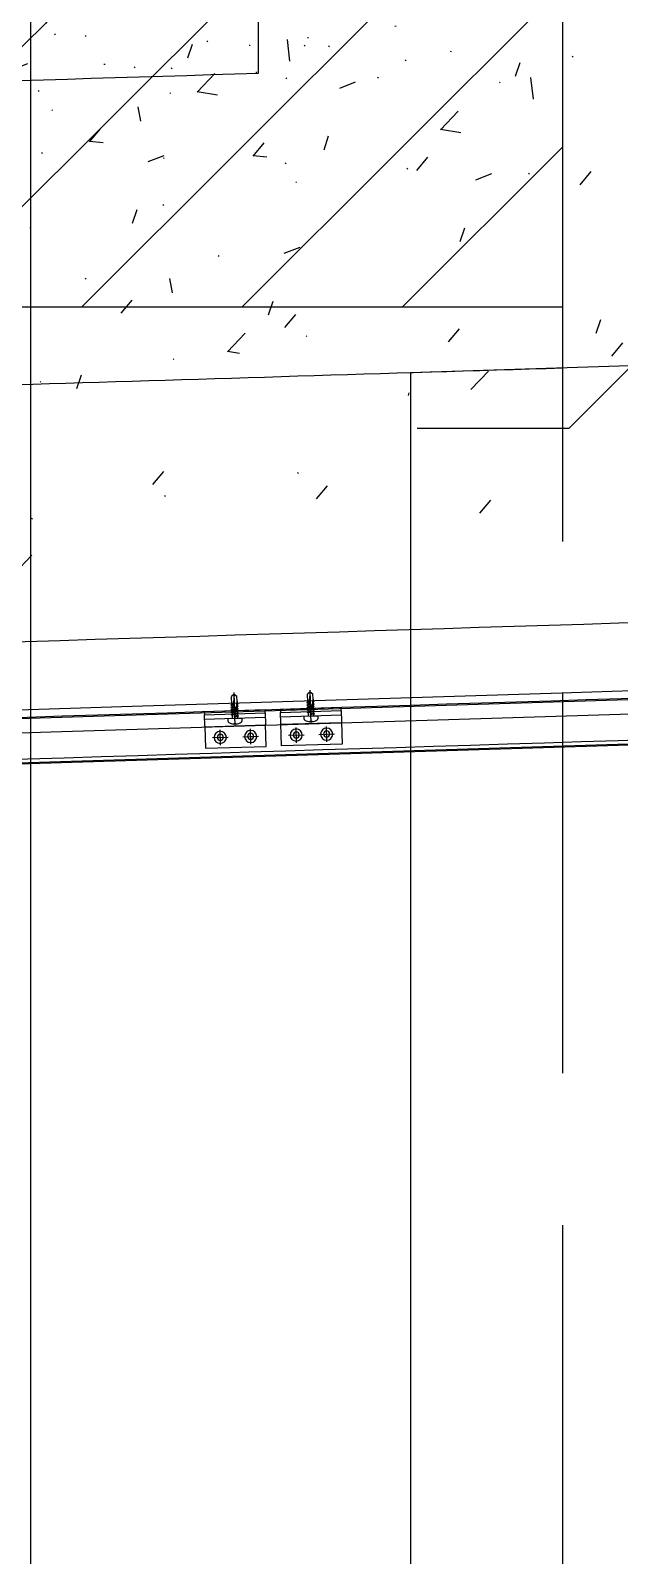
# Model space of a CAD drawing. Header units: inches. Extents: x 0 to 1813292486, y 0 to 3473589894.
# Drawn here: x 600615486 to 600615873, y 3473200096 to 3473201100 of the extents above; entities that cross this region are included whole.
import ezdxf
from ezdxf.xclip import XClip

# ---------------------------------------------------------------- set-up
doc = ezdxf.new("R2010")
doc.units = ezdxf.units.IN
doc.header["$LTSCALE"] = 1000
doc.header["$MEASUREMENT"] = 0
doc.header["$XCLIPFRAME"] = 2
for name, pattern in [('AX-MALL-GIRD-200$0$DOTE', [2.4200000000000004, 2, -0.2, 0.02, -0.2]), ('AX-MALL-WALL-P02-QT$0$CENTER', [2, 1.25, -0.25, 0.25, -0.25]), ('AX-MALL-WALL-P02-QT$0$DASH', [0.35, 0.25, -0.1]), ('AX-MALL-WALL-P02-QT$0$DASHED', [0.75, 0.5, -0.25]), ('AX-MALL-WALL-P02-QT$0$HIDDEN', [0.375, 0.25, -0.125]), ('AX-MALL-WALL-P02-QT$0$HIDDENX2', [0.75, 0.5, -0.25])]:
    doc.linetypes.add(name, pattern=pattern)
for name, color, linetype in [('A-Anno-Note', 241, 'Continuous'), ('AX-MALL-DIM-P02$0$A-Detl-Thin', 131, 'Continuous'), ('AX-MALL-GIRD-200$0$A-Grid', 222, 'AX-MALL-GIRD-200$0$DOTE'), ('AX-MALL-P02-200$0$A-Anno-Note', 241, 'Continuous'), ('AX-MALL-WALL-P02$0$A-Anno-Note', 241, 'Continuous'), ('AX-MALL-WALL-P02-QT$0$A-Anno-Note', 241, 'Continuous'), ('AX-MALL-WALL-P02-QT$0$A-Detl-Fine', 152, 'Continuous'), ('AX-MALL-WALL-P02-QT$0$A-Detl-Patt', 8, 'Continuous'), ('AX-MALL-WALL-P02-QT$0$A-Detl-Thin', 131, 'Continuous'), ('AX-MALL-WALL-P02-QT$0$A-Wall', 2, 'Continuous'), ('AX-MALL-WALL-P02-QT$0$A-Wall-Patt', 13, 'Continuous'), ('AX-MALL-WALL-P02-QT$0$A-Wind', 4, 'Continuous'), ('AX-MALL-WALL-P02-QT$0$AP', 3, 'Continuous'), ('AX-MALL-WALL-P02-QT$0$C18', 4, 'AX-MALL-WALL-P02-QT$0$CENTER'), ('AX-MALL-WALL-P02-QT$0$DASH', 8, 'AX-MALL-WALL-P02-QT$0$DASHED'), ('AX-MALL-WALL-P02-QT$0$L18', 6, 'Continuous'), ('AX-MALL-WALL-P02-QT$0$PJ', 96, 'Continuous'), ('AX-MALL-WALL-P02-QT$0$STSF', 2, 'Continuous'), ('AX-MALL-WALL-P02-QT$0$tc', 4, 'Continuous'), ('AX-MALL-WALL-P02-QT$0$WZ', 2, 'Continuous'), ('AX-MALL-WALL-P02-QT$0$XX', 6, 'AX-MALL-WALL-P02-QT$0$HIDDEN'), ('AX-MALL-WALL-P02-QT$0$zx', 1, 'AX-MALL-WALL-P02-QT$0$CENTER'), ('AX-MALL-WALL-P02-QT$0$尺寸标注', 8, 'Continuous'), ('AX-MALL-ZTKD-P02$0$A-Anno-Note', 241, 'Continuous'), ('SX-MALL-WALL-L-1F~2F$0$S-COLU', 30, 'Continuous'), ('SX-MALL-WALL-L-1F~2F$0$S-PATT-WALL', 83, 'Continuous')]:
    doc.layers.add(name, color=color, linetype=linetype)
pattern_1 = [(45, (0, 359.0227), (-353.55353201463, 353.55353201463), [])]

# ---------------------------------------------------------------- blocks, each defined once
blk = doc.blocks.new('AX-MALL-GIRD-200')
at = {"layer": 'AX-MALL-GIRD-200$0$A-Grid'}
blk.add_line((600448485.974502, 3473145311.278587), (600409756.4355524, 3473041347.551506), dxfattribs=at)
blk = doc.blocks.new('AX-MALL-WALL-P02-QT$0$tj')
at = {"layer": 'AX-MALL-WALL-P02-QT$0$A-Detl-Patt'}
h = blk.add_hatch(dxfattribs=at)
h.set_pattern_fill('STEEL', color=256, scale=100.0000000000001, angle=50.43183869082386)
h.set_pattern_definition([(75.00000000004839, (-14278.19445574284, 156289.8254051208), (-153.3407249234246, 41.08752340989569), []), (75.00000000004839, (-14317.88195610046, 156358.5661673546), (-153.3407249234246, 41.08752340989569), [])])
edge = h.paths.add_edge_path()
edge.add_line((88101.273016572, 47666.64152574539), (87883.93542659283, 47459.84604215622))
edge.add_line((87883.93542659283, 47459.84604215622), (91571.54751467705, 43584.64122533798))
edge.add_arc((262949.389629302, 558937.705083496), 543101.4133620498, 251.6057364187558, 260.0288666978238)
edge.add_arc((172180.8466627672, -2862.146247219684), 27099.9982179492, 64.7128659603706, 96.9316049602786, ccw=False)
edge.add_arc((262948.9730309481, 558936.3205539446), 543099.9677998082, 261.6155114784545, 271.7251478115656)
edge.add_line((279298.9759148359, 16082.51663446426), (279298.9759315252, 16382.65274763107))
edge.add_arc((262948.9742454757, 558936.3204835369), 542799.9676941936, 261.62020364125146, 271.7261014454634, ccw=False)
edge.add_arc((172180.8456921196, -2862.14609140989), 27400.00151046549, 64.80631838577902, 96.83815911678944)
edge.add_arc((262949.394896181, 558937.7037490648), 542801.4137571028, 251.6136389015772, 260.02417327084333, ccw=False)
edge.add_line((91737.26096642017, 43845.69257831573), (88101.273016572, 47666.64152574539))
blk = doc.blocks.new('SX-MALL-WALL-L-1F~2F')
at = {"layer": 'SX-MALL-WALL-L-1F~2F$0$S-PATT-WALL'}
h = blk.add_hatch(dxfattribs=at)
h.set_pattern_fill('钢筋混凝土', color=256, scale=15, pattern_type=2)
h.set_pattern_definition([(24.56816131876918, (600333334.467308, 3473133759.770887), (-31.18316060756021, 68.21004687377882), []), (29.56816131876925, (600333334.467308, 3473133759.770887), (97.53445422577846, -46.37920049590846), [11.25, -123.75]), (334.5681613187692, (600333334.467308, 3473133759.770887), (19.88439775835759, 112.9961142864107), [9, -99]), (80.01956131876923, (600333342.5951792, 3473133755.905955), (117.4189029535321, 66.61682170576017), [9.5610285, -105.1713168]), (25.75236131876919, (600333344.940093, 3473133787.883532), (141.3476152674957, -79.15081590010527), [16.8749999999995, -185.624999999996]), (76.20376131876925, (600333356.7190567, 3473133781.287623), (182.3878362713222, 87.98253900728311), [14.3415432, -157.75695]), (330.7523613187692, (600333344.940093, 3473133787.883532), (182.387767611897, 87.98268144025062), [13.49999999999975, -148.499999999996]), (0.5681613187692669, (600333356.378219, 3473133775.618978), (62.82047321120105, -87.84980446922418), [11.25, -123.75]), (305.5681613187692, (600333356.378219, 3473133775.618978), (72.17288940056439, 89.18848105901375), [9, -99]), (51.01956131876926, (600333361.6132537, 3473133768.298158), (134.9933625470349, 1.33857134020591), [9.5610285, -105.1713168]), (17.06816131876921, (600333334.467308, 3473133759.770887), (19.14085714793764, 46.15589493924091), [0.75, -97.8, 0.75, -100.5, 0.75, -99.375]), (347.0681613187692, (600333334.467308, 3473133759.770887), (57.63084699394109, 41.66442757030211), [0.75, -57.3, 0.75, -95.55, 0.75, -37.875]), (307.0681613187692, (600333303.1217096, 3473133771.448042), (73.85474001336534, -31.12342331039777), [0.75, -37.5, 0.75, -117, 0.75, -155.25]), (297.0681613187692, (600333289.0653874, 3473133776.684435), (87.2164167648191, -16.46683781742514), [0.75, -48.75, 0.75, -77.69999999999999, 0.75, -110.25])])
h.paths.add_polyline_path([(600412936.5640931, 3473048881.538221), (600413215.8383583, 3473049631.208739), (600412559.8766553, 3473049875.573721), (600412280.6023903, 3473049125.903203)])
at = {"layer": 'SX-MALL-WALL-L-1F~2F$0$S-COLU'}
blk.add_lwpolyline([(600412936.5640931, 3473048881.538221), (600413215.8383583, 3473049631.208739), (600412559.8766553, 3473049875.573721), (600412280.6023903, 3473049125.903203)], close=True, dxfattribs=at)
blk = doc.blocks.new('SX-MALL-WALL-L-2F~3F')
ref = blk.add_blockref('SX-MALL-WALL-L-1F~2F', (0, 0))
XClip(ref).set_block_clipping_path([(600349769.7341375, 3473074679.418533), (600357001.7302529, 3473071985.287766), (600356499.8725733, 3473070638.124951), (600359302.5086629, 3473069594.060767), (600362345.1765132, 3473077761.653201), (600381551.4312518, 3473070606.759726), (600391553.7259278, 3473066880.611454), (600387749.827644, 3473056669.608357), (600391632.1759799, 3473055223.319679), (600395635.5522461, 3473065969.791956), (600406982.2408491, 3473061742.817497), (600403058.8006672, 3473051210.921831), (600412723.2437257, 3473047610.6332), (600445093.3740637, 3473134503.466942), (600393055.2444371, 3473153889.197227), (600387463.4997383, 3473138878.984498), (600380158.3525343, 3473141600.366193), (600382830.751978, 3473148774.027779), (600388210.8522022, 3473146769.782572), (600390696.2253517, 3473153441.399696), (600277474.697425, 3473195619.741203), (600273446.9822528, 3473184807.934726), (600257129.111771, 3473190886.82031), (600241575.9633431, 3473149136.690594), (600258197.8999482, 3473142944.531458), (600255239.7303221, 3473135003.762026), (600263182.3271956, 3473132044.911624), (600260741.6763649, 3473125493.34496), (600269350.4970673, 3473122286.306632), (600271511.1407766, 3473128086.235537), (600286270.1853781, 3473122588.058336), (600284109.5416689, 3473116788.129431), (600282580.7823727, 3473112684.400902), (600291840.7574171, 3473109234.788475), (600290827.7957876, 3473106515.642598), (600293360.405141, 3473105572.171298), (600294731.2544166, 3473109252.0137), (600323175.4764534, 3473098655.706329), (600321336.3302773, 3473093718.790065), (600344750.773286, 3473084996.222976), (600341987.4689643, 3473077578.540671), (600344583.6790427, 3473076611.376234), (600346015.5062013, 3473080454.904757), (600351201.5612961, 3473078522.947055)])
blk = doc.blocks.new('SX-MALL-WALL-2F~3F')
blk.add_blockref('SX-MALL-WALL-L-2F~3F', (0, 0))
blk = doc.blocks.new('AX-MALL-WALL-P02-QT$0$jjzx2')
at = {"layer": 'AX-MALL-WALL-P02-QT$0$A-Detl-Fine'}
for points in [[(293280.1431763172, -137114.810772419), (293287.9339790344, -137364.689350605), (294838.2210687399, -137316.3539514542), (294830.4302660227, -137066.475373745)], [(293310.1286056042, -137113.8758769035), (293316.9845120907, -137333.7690248489), (294807.3007434607, -137287.30341959), (294800.4448368549, -137067.4102706909)]]:
    blk.add_lwpolyline(points, dxfattribs=at)
blk = doc.blocks.new('*U198')
at = {"layer": 'AX-MALL-WALL-P02-QT$0$C18', "color": 1, "ltscale": 2}
blk.add_line((0, 5.142561988594025), (0, -17.03404386090006), dxfattribs=at)
at = {"layer": 'AX-MALL-WALL-P02-QT$0$L18', "color": 4}
for p, q in [((-1.790000000000873, -1.147816335795142), (-1.790000000000873, 0)), ((1.790000000000873, -2.247816335793686), (1.790000000000873, 0)), ((-2.399999999999636, -1.5), (-1.790000000000873, -1.147816335795142)), ((-2.399999999999636, -1.5), (0.2342809638412291, -1.225595732932561)), ((-2.399999999999636, -1.5), (-1.790000000000873, -1.852183664204858)), ((-2.399999999999636, -3.100000000000364), (2.399999999999636, -2.600000000000364)), ((-2.399999999999636, -3.100000000000364), (-1.790000000000873, -2.747816335793686)), ((-2.399999999999636, -3.100000000000364), (-1.790000000000873, -3.452183664205222)), ((-2.399999999999636, -4.700000000000728), (2.399999999999636, -4.200000000000728)), ((-2.399999999999636, -4.700000000000728), (-1.790000000000873, -4.34781633579405)), ((-2.399999999999636, -4.700000000000728), (-1.790000000000873, -5.052183664205586)), ((-2.399999999999636, -6.299999999999272), (2.399999999999636, -5.799999999999272)), ((-2.399999999999636, -6.299999999999272), (-1.790000000000873, -5.947816335794414)), ((-2.399999999999636, -6.299999999999272), (-1.790000000000873, -6.65218366420595)), ((-2.399999999999636, -7.899999999999636), (-1.790000000000873, -7.547816335794778)), ((-2.399999999999636, -7.899999999999636), (-1.273355612604064, -7.78264120964559)), ((-2.399999999999636, -7.899999999999636), (-1.790000000000873, -8.252183664206314)), ((-2.399999999999636, -9.5), (-1.790000000000873, -9.147816335795142)), ((-2.399999999999636, -9.5), (-1.518995326587174, -9.408228679852982)), ((-2.399999999999636, -9.5), (-1.790000000000873, -9.852183664204858)), ((-1.790000000000873, -1.147816335795142), (0.2342809638412291, -0.8650955307894037)), ((-1.790000000000873, -1.852183664204858), (0.2342809638412291, -1.56946285919912)), ((-1.790000000000873, -2.747816335793686), (-1.790000000000873, -1.852183664204858)), ((-1.790000000000873, -2.747816335793686), (1.790000000000873, -2.247816335793686)), ((-1.790000000000873, -3.452183664205222), (1.790000000000873, -2.952183664205222)), ((-1.790000000000873, -4.34781633579405), (-1.790000000000873, -3.452183664205222)), ((-1.790000000000873, -4.34781633579405), (1.790000000000873, -3.84781633579405)), ((-1.790000000000873, -5.052183664205586), (1.790000000000873, -4.552183664205586)), ((-1.790000000000873, -5.947816335794414), (-1.790000000000873, -5.052183664205586)), ((-1.790000000000873, -5.947816335794414), (1.790000000000873, -5.447816335794414)), ((-1.790000000000873, -6.65218366420595), (1.790000000000873, -6.15218366420595)), ((-1.790000000000873, -7.547816335794778), (-1.790000000000873, -6.65218366420595)), ((-1.790000000000873, -7.547816335794778), (-0.9175382126813929, -7.425964130861757)), ((-1.790000000000873, -8.252183664206314), (-1.334698446698894, -8.188594061788535)), ((-1.790000000000873, -9.147816335795142), (-1.790000000000873, -8.252183664206314)), ((-1.790000000000873, -9.147816335795142), (-1.472953762578982, -9.103536135036848)), ((-1.790000000000873, -9.852183664204858), (-1.581684194792615, -9.823089278002954)), ((-1.790000000000873, -11.20167565273914), (-1.790000000000873, -9.852183664204858)), ((0.2342809638412291, -0.8650955307894037), (0.2342809638412291, -1.56946285919912)), ((0.4333070988686814, -7.237298584555901), (1.790000000000873, -7.047816335794778)), ((0.7141825614198751, -7.575605983185596), (2.399999999999636, -7.399999999999636)), ((0.7141825614198751, -7.90243749641013), (1.790000000000873, -7.752183664206314)), ((0.7141825614198751, -8.798070167998958), (1.790000000000873, -8.647816335795142)), ((0.7141825614198751, -9.17560598318596), (2.399999999999636, -9)), ((0.7141825614198751, -9.502437496410494), (1.790000000000873, -9.352183664204858)), ((2.399999999999636, -2.600000000000364), (1.790000000000873, -2.247816335793686)), ((2.399999999999636, -2.600000000000364), (1.790000000000873, -2.952183664205222)), ((1.790000000000873, -3.84781633579405), (1.790000000000873, -2.952183664205222)), ((2.399999999999636, -4.200000000000728), (1.790000000000873, -3.84781633579405)), ((2.399999999999636, -4.200000000000728), (1.790000000000873, -4.552183664205586)), ((1.790000000000873, -5.447816335794414), (1.790000000000873, -4.552183664205586)), ((2.399999999999636, -5.799999999999272), (1.790000000000873, -5.447816335794414)), ((2.399999999999636, -5.799999999999272), (1.790000000000873, -6.15218366420595)), ((1.790000000000873, -7.047816335794778), (1.790000000000873, -6.15218366420595)), ((2.399999999999636, -7.399999999999636), (1.790000000000873, -7.047816335794778)), ((2.399999999999636, -7.399999999999636), (1.790000000000873, -7.752183664206314)), ((1.790000000000873, -8.647816335795142), (1.790000000000873, -7.752183664206314)), ((2.399999999999636, -9), (1.790000000000873, -8.647816335795142)), ((2.399999999999636, -9), (1.790000000000873, -9.352183664204858)), ((1.790000000000873, -9.352183664204858), (1.790000000000873, -14.60000000000036)), ((-1.790000000000873, -11.20167565273914), (-1.790000000000873, -14.60000000000036)), ((0, -16), (-1.790000000000873, -14.60000000000036)), ((0, -16), (1.790000000000873, -14.60000000000036))]:
    blk.add_line(p, q, dxfattribs=at)
blk.add_lwpolyline([(4.549999999999272, 0, 0.414213562373095), (4.75, 0.2000000000007276), (4.75, 1.39147638815848, 0.2654033233867933), (4.06568705400241, 2.589861303315047, 0.108659312189883), (0.7999999999992724, 3.659899496853541), (0.7999999999992724, 3.315608971053734), (-0.7999999999992724, 3.315608971053734), (-0.7999999999992724, 3.659899496853541, 0.1086593121898847), (-4.06568705400241, 2.589861303315047, 0.2654033233867933), (-4.75, 1.39147638815848), (-4.75, 0.2000000000007276, 0.414213562373095), (-4.549999999999272, 0)], format="xyb", close=True, dxfattribs=at)
blk.add_lwpolyline([(0, -16), (0.7141825614198751, -10.25704931750261), (0.7141825614198751, -7.536688384094305, 0.4176573264866609), (0.4106596181591158, -7.236709070022698, 0.08336651052848376), (-1.234698998669046, -7.526820576113096), (-1.790000000000873, -11.20167565273914)], format="xyb", dxfattribs=at)
blk = doc.blocks.new('AX-MALL-WALL-P02-QT$0$盘头自钻自攻钉ST4-8')
at = {"layer": 'AX-MALL-WALL-P02-QT$0$尺寸标注'}
blk.add_blockref('*U198', (0, 0), dxfattribs=at)
blk = doc.blocks.new('AX-MALL-WALL-P02-QT$0$A$C61293B14')
at = {"layer": 'AX-MALL-WALL-P02-QT$0$tc'}
for radius in [4, 2]:
    blk.add_circle((0, 0), radius, dxfattribs=at)
at = {"layer": 'AX-MALL-WALL-P02-QT$0$zx'}
for p, q in [((-5.199824257346336, 0), (5.199824257317232, 0)), ((0, 5.036975615854317), (0, -5.036975615847041))]:
    blk.add_line(p, q, dxfattribs=at)
blk = doc.blocks.new('AX-MALL-WALL-P02-QT$0$A$C41DD6A87')
at = {"layer": 'AX-MALL-WALL-P02-QT$0$tc'}
h = blk.add_hatch(dxfattribs=at)
h.set_pattern_fill('ANSI31', color=256, scale=0.5, angle=-90.00000000000001, style=0)
h.set_pattern_definition([(225.0000000000001, (28362.68611018802, -179426.704915055), (-1.122532015133644, 1.122532015133644), [])])
h.paths.add_polyline_path([(40, 20), (0, 20), (0, 22), (40, 22)])
at = {"layer": 'AX-MALL-WALL-P02-QT$0$PJ'}
for points in [[(40, 20), (0, 20), (0, 22), (40, 22)], [(40, 20), (0, 20), (0, -2.00031700823456), (40, -2.00031700823456)]]:
    blk.add_lwpolyline(points, close=True, dxfattribs=at)
at = {"layer": 'AX-MALL-WALL-P02-QT$0$XX'}
for p, q in [((0, 17), (40, 17)), ((0, 11.99968299176544), (40, 11.99968299176544))]:
    blk.add_line(p, q, dxfattribs=at)
at = {"layer": 'AX-MALL-WALL-P02-QT$0$tc', "rotation": 180}
for p in [(10.00773325189948, 4.856510433368385), (30.00773325189948, 4.856510433368385)]:
    blk.add_blockref('AX-MALL-WALL-P02-QT$0$A$C61293B14', p, dxfattribs=at)
at = {"layer": 'AX-MALL-WALL-P02-QT$0$WZ', "extrusion": (1.112429078900672e-34, 1.017801628166565e-23, -1), "zscale": -1, "rotation": 180}
blk.add_blockref('AX-MALL-WALL-P02-QT$0$盘头自钻自攻钉ST4-8', (-20, 17), dxfattribs=at)
blk = doc.blocks.new('AX-MALL-WALL-P02-QT$0$A$C715D18B8')
at = {"layer": 'AX-MALL-WALL-P02-QT$0$tc'}
h = blk.add_hatch(dxfattribs=at)
h.set_pattern_fill('ANSI31', color=256, scale=0.5, angle=-180, style=0)
h.set_pattern_definition([(225, (28362.68611018802, -179426.704915055), (-1.122532015133644, 1.122532015133644), [])])
h.paths.add_polyline_path([(40, 20), (0, 20), (0, 22), (40, 22)])
at = {"layer": 'AX-MALL-WALL-P02-QT$0$PJ'}
blk.add_line((0, 17), (40, 17), dxfattribs=at)
blk.add_lwpolyline([(40, 20), (0, 20), (0, 22), (40, 22)], close=True, dxfattribs=at)
blk.add_lwpolyline([(40, 12.49968299269676), (40, 20), (0, 20), (0, 12.49968299269676)], dxfattribs=at)
at = {"layer": 'AX-MALL-WALL-P02-QT$0$XX'}
blk.add_line((0, 11.99968299269676), (40, 11.99968299269676), dxfattribs=at)
blk.add_lwpolyline([(40, 12.49968299269676), (40, -2.000317007303238), (0, -2.000317007303238), (0, 12.49968299269676)], dxfattribs=at)
at = {"layer": 'AX-MALL-WALL-P02-QT$0$tc', "rotation": 180}
for p in [(10.00773325189948, 4.856510434299707), (30.00773325189948, 4.856510434299707)]:
    blk.add_blockref('AX-MALL-WALL-P02-QT$0$A$C61293B14', p, dxfattribs=at)
at = {"layer": 'AX-MALL-WALL-P02-QT$0$WZ', "extrusion": (1.112470375349305e-34, 1.017801628166565e-23, -1), "zscale": -1, "rotation": 180}
blk.add_blockref('AX-MALL-WALL-P02-QT$0$盘头自钻自攻钉ST4-8', (-20, 17), dxfattribs=at)
blk = doc.blocks.new('AX-MALL-WALL-P02-QT$0$A$C4D6066B9')
at = {"rotation": 180}
for name, p in [('AX-MALL-WALL-P02-QT$0$A$C715D18B8', (0, 22)), ('AX-MALL-WALL-P02-QT$0$A$C41DD6A87', (50, 22))]:
    blk.add_blockref(name, p, dxfattribs=at)
blk = doc.blocks.new('AX-MALL-WALL-P02-QT$0$1650C')
at = {"layer": 'AX-MALL-WALL-P02-QT$0$AP'}
blk.add_line((33.29811909422278, -219.5526682343334), (1623.307606680319, -194.6864851806313), dxfattribs=at)
blk.add_lwpolyline([(1604.426310608163, -265.058516683057), (1603.628703534603, -214.9986631795764), (53.59376731514931, -239.1038102097809), (54.34524643793702, -289.1803507581353)], dxfattribs=at)
blk.add_arc((215339.5843427517, -13744476.68132623), 13745925.9801083, 90.89092010045013, 90.89740252608833, dxfattribs=at)
at = {"layer": 'AX-MALL-WALL-P02-QT$0$DASH', "color": 8, "linetype": 'AX-MALL-WALL-P02-QT$0$HIDDENX2', "ltscale": 20}
blk.add_lwpolyline([(1563.164337543771, -180.6028157062829, 1.916604230545288e-05), (93.11718746088445, -203.5865012239665, 8.805785796117746e-05)], format="xyb", dxfattribs=at)
at = {"layer": 'AX-MALL-WALL-P02-QT$0$STSF'}
for points in [[(92.44101228006184, -158.5915815103799, -1.916598945566833e-05), (1562.496559260413, -135.607770582661)], [(1563.238535126671, -185.6022651679814, 1.916604817872897e-05), (93.19231803715229, -208.5859367586672, 8.805808583073339e-05)]]:
    blk.add_lwpolyline(points, format="xyb", dxfattribs=at)
at = {"layer": 'AX-MALL-WALL-P02-QT$0$tc', "xscale": -1, "rotation": 180.8705548799819}
blk.add_blockref('AX-MALL-WALL-P02-QT$0$A$C4D6066B9', (548.0391848739237, -201.4253458399326), dxfattribs=at)
blk = doc.blocks.new('AX-MALL-WALL-P02-QT$0$mqst2')
at = {"color": 6, "rotation": 0.8942640801351786}
blk.add_blockref('AX-MALL-WALL-P02-QT$0$1650C', (401499.0322748423, -46428.53892421722), dxfattribs=at)
blk = doc.blocks.new('AX-MALL-WALL-P02-QT')
at = {"layer": 'AX-MALL-WALL-P02-QT$0$A-Wall-Patt'}
h = blk.add_hatch(dxfattribs=at)
h.set_pattern_fill('普通砖', color=256, scale=200, style=0)
h.set_pattern_definition(pattern_1)
h.paths.add_polyline_path([(600412802.8253394, 3473049095.449811), (600412922.5453395, 3473048843.906958), (600416846.4038049, 3473059376.925467), (600416721.4587187, 3473059423.471177), (600416624.0768924, 3473059353.035218)])
h = blk.add_hatch(dxfattribs=at)
h.set_pattern_fill('普通砖', color=256, scale=200, style=0)
h.set_pattern_definition(pattern_1)
h.paths.add_polyline_path([(600412261.9753671, 3473049067.386011, 0.0003228465709521124), (600412922.5453395, 3473048843.906958), (600412802.8253394, 3473049095.449811, -0.000233050160394088), (600412326.1915758, 3473049256.796356)])
at = {"layer": 'AX-MALL-WALL-P02-QT$0$A-Detl-Patt', "linetype": 'AX-MALL-WALL-P02-QT$0$DASH'}
blk.add_line((600411783.0245817, 3473045785.03125), (600444215.2818018, 3473132844.636178), dxfattribs=at)
at = {"layer": 'AX-MALL-WALL-P02-QT$0$A-Detl-Patt'}
blk.add_lwpolyline([(600412819.0190111, 3473048840.175517), (600412912.7278248, 3473048805.26623), (600413003.6745557, 3473048846.843774), (600413045.2520996, 3473048755.897044), (600413138.9609135, 3473048720.987758)], dxfattribs=at)
at = {"layer": 'AX-MALL-WALL-P02-QT$0$A-Detl-Thin'}
blk.add_lwpolyline([(600411688.6169215, 3473045818.064585), (600412019.1082505, 3473045702.622438), (600413159.5458837, 3473048763.958784), (600412827.7189039, 3473048875.815646)], close=True, dxfattribs=at)
at = {"layer": 'AX-MALL-WALL-P02-QT$0$A-Wall'}
for p, q in [((600412922.5453395, 3473048843.906958), (600416846.4038049, 3473059376.925467)), ((600412802.8253394, 3473049095.449811), (600416624.0768924, 3473059353.035218))]:
    blk.add_line(p, q, dxfattribs=at)
for centre, radius, start, end in [((600585645.8482287, 3473560475.640082), 539800.342314726, 251.271685649805, 251.3250968112598), ((600585645.8485833, 3473560475.640111), 540000.3424568947, 251.2716856151625, 251.3456765963751)]:
    blk.add_arc(centre, radius, start, end, dxfattribs=at)
at = {"layer": 'AX-MALL-WALL-P02-QT$0$A-Anno-Note'}
for name, p, rotation in [('AX-MALL-WALL-P02-QT$0$mqst2', (600052179.2710491, 3473232742.396311), 339.5681613092181), ('AX-MALL-WALL-P02-QT$0$jjzx2', (600185298.4270658, 3473279938.045597), 339.5681613092246)]:
    blk.add_blockref(name, p, dxfattribs=dict(at, rotation=rotation))
at = {"layer": 'AX-MALL-WALL-P02-QT$0$A-Detl-Thin'}
blk.add_blockref('SX-MALL-WALL-2F~3F', (0, 0), dxfattribs=at)
at = {"layer": 'AX-MALL-WALL-P02-QT$0$A-Detl-Thin', "rotation": 339.5681613091762}
blk.add_blockref('AX-MALL-WALL-P02-QT$0$tj', (600144118.6961328, 3473128496.287411), dxfattribs=at)
at = {"layer": 'AX-MALL-WALL-P02-QT$0$A-Wind'}
blk.add_blockref('AX-MALL-GIRD-200', (0, 0), dxfattribs=at)
blk = doc.blocks.new('AX-MALL-WALL-P02')
at = {"layer": 'AX-MALL-WALL-P02$0$A-Anno-Note'}
blk.add_blockref('AX-MALL-WALL-P02-QT', (0, 0), dxfattribs=at)
blk = doc.blocks.new('AX-MALL-ZTKD-P02')
at = {"layer": 'AX-MALL-ZTKD-P02$0$A-Anno-Note'}
blk.add_blockref('AX-MALL-GIRD-200', (0, 0), dxfattribs=at)
blk = doc.blocks.new('AX-MALL-DIM-P02')
at = {"layer": 'AX-MALL-DIM-P02$0$A-Detl-Thin'}
blk.add_blockref('AX-MALL-ZTKD-P02', (-2.384185791015625e-06, 9.5367431640625e-07), dxfattribs=at)
blk = doc.blocks.new('AX-MALL-P02-200')
at = {"layer": 'AX-MALL-P02-200$0$A-Anno-Note'}
blk.add_blockref('AX-MALL-WALL-P02', (0, 0), dxfattribs=at)
blk.add_blockref('AX-MALL-DIM-P02', (0, 0), dxfattribs=at)

msp = doc.modelspace()

# ---------------------------------------------------------------- block references
at = {"layer": 'A-Anno-Note', "rotation": 20.43183869077545}
msp.add_blockref('AX-MALL-P02-200', (1250392458.527329, 9048125.682563305), dxfattribs=at)

doc.saveas('drawing.dxf')
